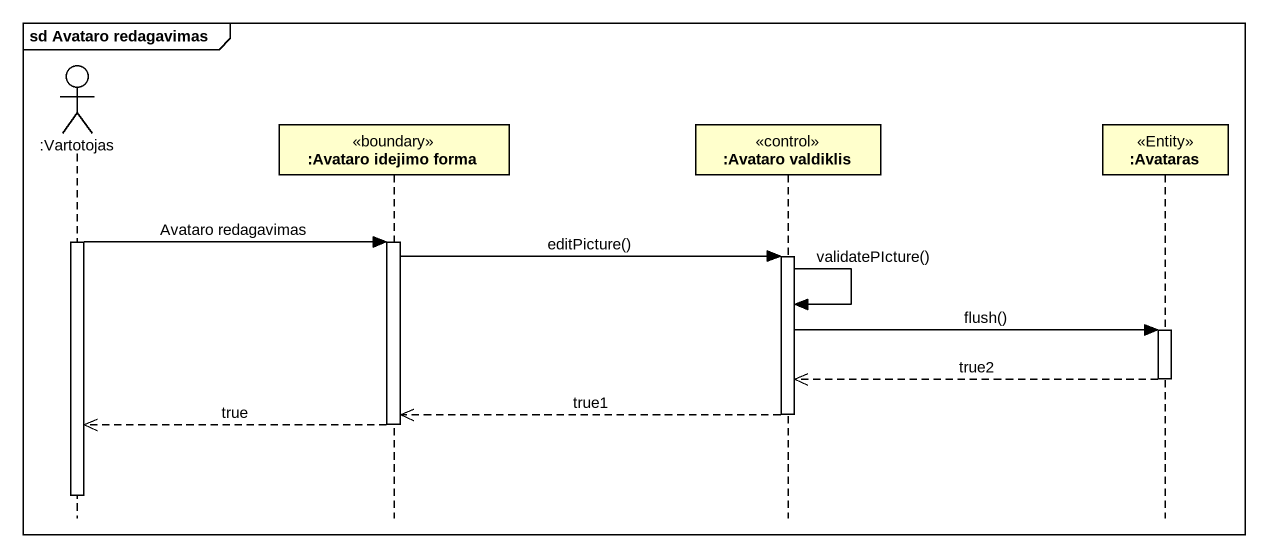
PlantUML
@startuml
mainframe sd Avataro redagavimas
hide footbox
actor ":Vartotojas" as Vartotojas
participant ":Avataro idejimo forma" as Avataro_idejimo_forma <<boundary>>
participant ":Avataro valdiklis" as Avataro_valdiklis <<control>>
participant ":Avataras" as Avataras <<Entity>>

activate Vartotojas
Vartotojas -> Avataro_idejimo_forma : Avataro redagavimas
activate Avataro_idejimo_forma
Avataro_idejimo_forma -> Avataro_valdiklis : editPicture()
activate Avataro_valdiklis
Avataro_valdiklis -> Avataro_valdiklis : validatePIcture()
Avataro_valdiklis -> Avataras : flush()
activate Avataras
Avataras -->> Avataro_valdiklis : true2
deactivate Avataras
Avataro_valdiklis -->> Avataro_idejimo_forma : true1
deactivate Avataro_valdiklis
Avataro_idejimo_forma -->> Vartotojas : true
deactivate Avataro_idejimo_forma
deactivate Vartotojas
@enduml
